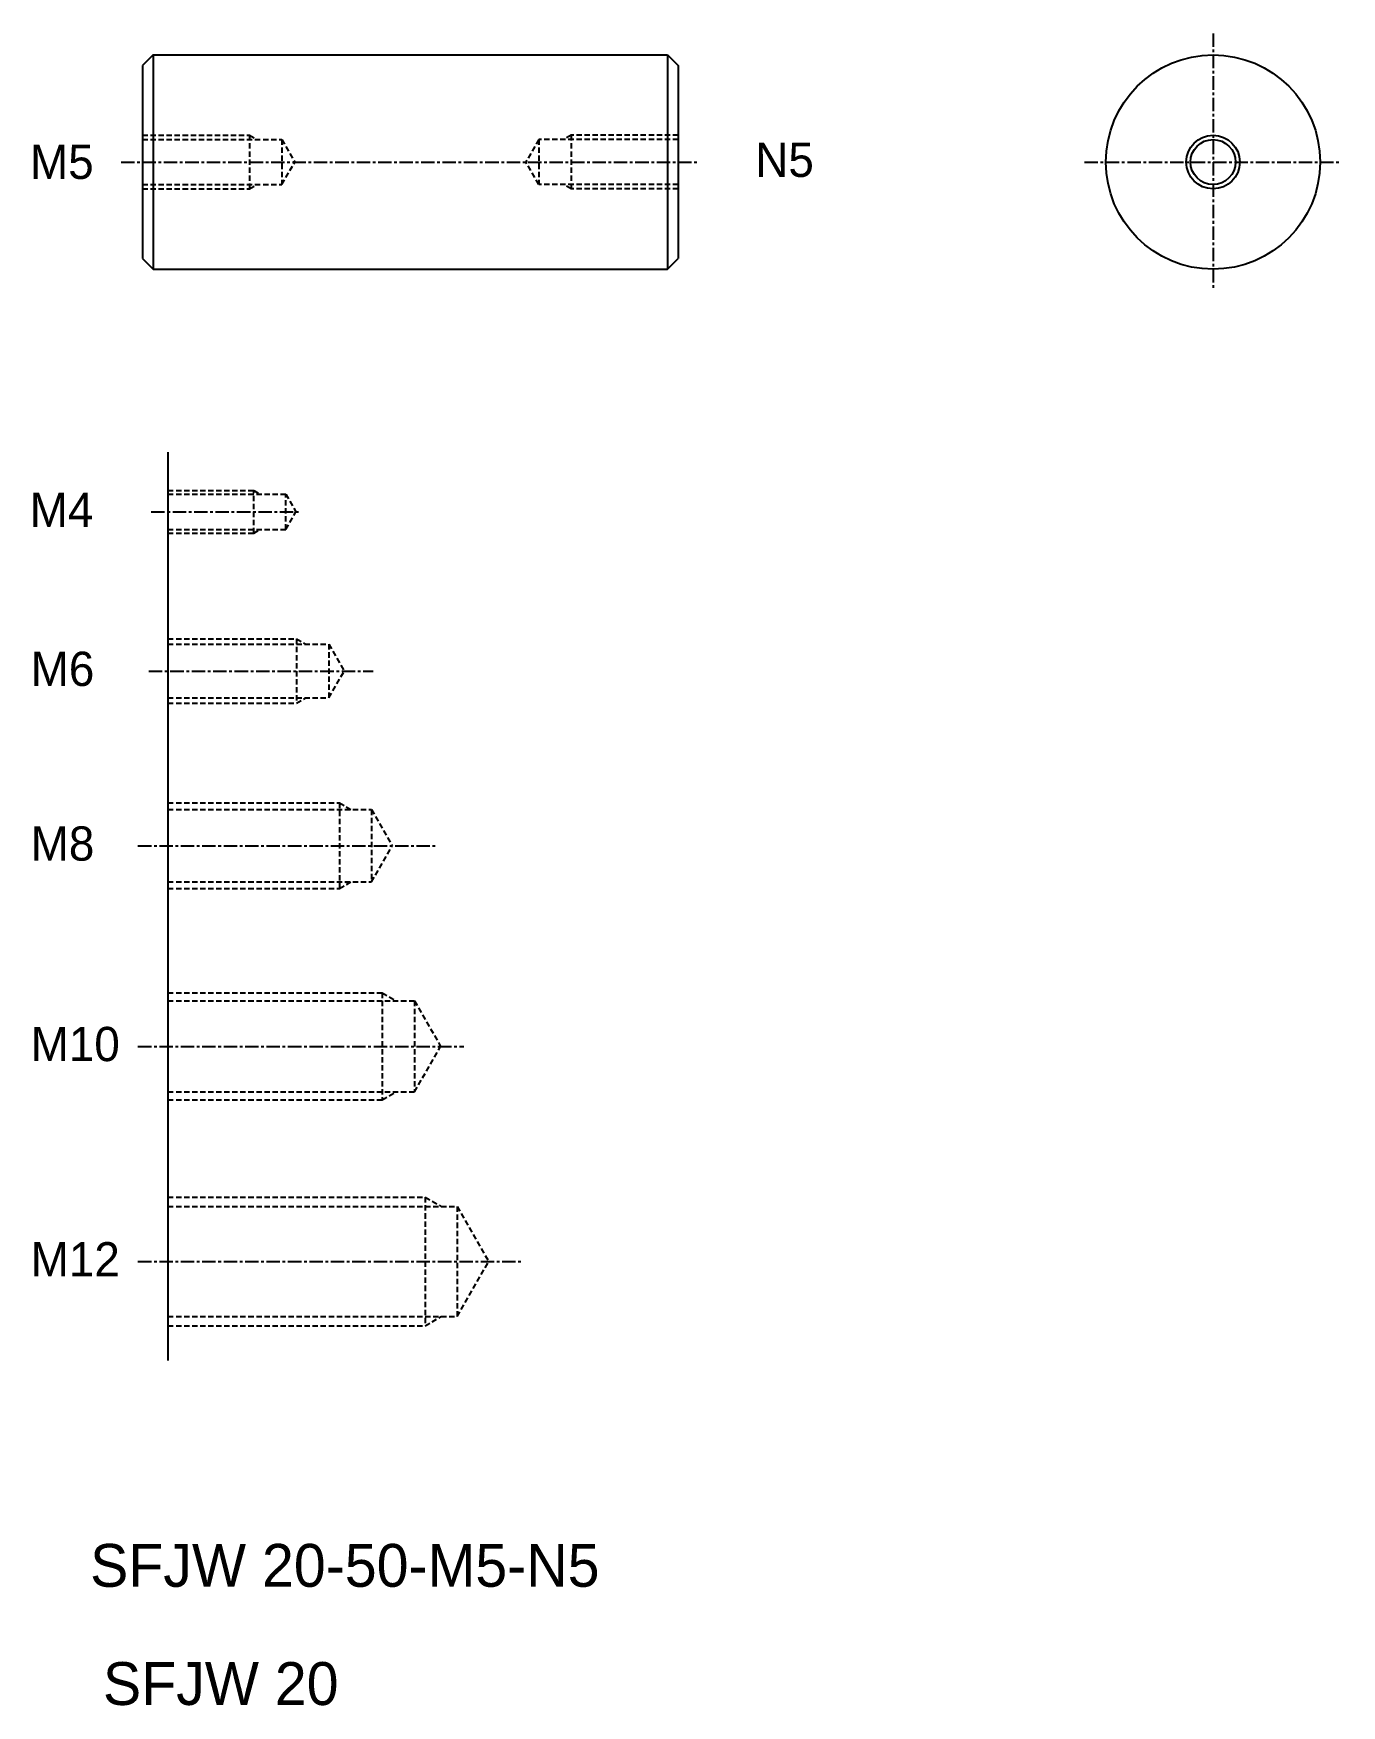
# Model space of a CAD drawing. Extents: x 69 to 192, y 74 to 230.
import ezdxf

# ---------------------------------------------------------------- set-up
doc = ezdxf.new("R2010")
doc.units = 0
doc.linetypes.add('CENTER', pattern=[2, 1.25, -0.25, 0.25, -0.25])
doc.linetypes.add('DASHED', pattern=[0.75, 0.5, -0.25])
doc.layers.get('0').update_dxf_attribs({"linetype": 'CONTINUOUS'})
doc.layers.add('CENTER', color=1, linetype='CENTER')

msp = doc.modelspace()

# ---------------------------------------------------------------- linework, layer by layer
at = {"color": 7, "linetype": 'CONTINUOUS'}
for p, q in [((80.59, 228.16), (79.59, 227.16)), ((80.59, 228.16), (128.59, 228.16)), ((80.59, 228.16), (80.59, 208.16)), ((128.59, 228.16), (128.59, 208.16)), ((128.59, 228.16), (129.59, 227.16)), ((79.59, 227.16), (79.59, 209.16)), ((129.59, 227.16), (129.59, 209.16)), ((79.59, 209.16), (80.59, 208.16)), ((128.59, 208.16), (129.59, 209.16)), ((80.59, 208.16), (128.59, 208.16)), ((81.97, 191.09), (81.97, 106.34))]:
    msp.add_line(p, q, dxfattribs=at)
at = {"color": 3, "linetype": 'DASHED'}
for p, q in [((79.59, 220.66), (89.59, 220.66)), ((79.59, 220.26), (92.59, 220.26)), ((89.59, 220.66), (90.2, 220.31)), ((89.59, 220.66), (89.59, 215.66)), ((92.59, 220.26), (92.59, 216.06)), ((92.59, 220.26), (93.81, 218.16)), ((116.59, 220.26), (115.38, 218.16)), ((129.59, 220.26), (116.59, 220.26)), ((116.59, 220.26), (116.59, 216.06)), ((119.59, 220.66), (118.99, 220.31)), ((129.59, 220.66), (119.59, 220.66)), ((119.59, 220.66), (119.59, 215.66)), ((92.59, 216.06), (93.81, 218.16)), ((116.59, 216.06), (115.38, 218.16)), ((79.59, 216.06), (92.59, 216.06)), ((79.59, 215.66), (89.59, 215.66)), ((89.59, 215.66), (90.2, 216.01)), ((129.59, 216.06), (116.59, 216.06)), ((119.59, 215.66), (118.99, 216.01)), ((129.59, 215.66), (119.59, 215.66)), ((81.97, 187.52), (89.97, 187.52)), ((89.97, 187.52), (90.57, 187.17)), ((89.97, 183.52), (89.97, 187.52)), ((81.97, 187.17), (92.97, 187.17)), ((92.97, 187.17), (93.92, 185.52)), ((92.97, 183.87), (92.97, 187.17)), ((92.97, 183.87), (93.92, 185.52)), ((81.97, 183.87), (92.97, 183.87)), ((81.97, 183.52), (89.97, 183.52)), ((89.97, 183.52), (90.57, 183.87)), ((81.97, 173.66), (93.97, 173.66)), ((93.97, 173.66), (94.83, 173.16)), ((93.97, 173.66), (93.97, 167.66)), ((81.97, 173.16), (96.97, 173.16)), ((96.97, 173.16), (96.97, 168.16)), ((96.97, 173.16), (98.41, 170.66)), ((96.97, 168.16), (98.41, 170.66)), ((81.97, 168.16), (96.97, 168.16)), ((81.97, 167.66), (93.97, 167.66)), ((93.97, 167.66), (94.83, 168.16)), ((81.97, 158.36), (97.97, 158.36)), ((81.97, 157.73), (100.97, 157.73)), ((97.97, 158.36), (97.97, 150.36)), ((97.97, 158.36), (99.05, 157.73)), ((100.97, 157.73), (102.91, 154.36)), ((100.97, 157.73), (100.97, 150.98)), ((100.97, 150.98), (102.91, 154.36)), ((81.97, 150.98), (100.97, 150.98)), ((81.97, 150.36), (97.97, 150.36)), ((91.47, 150.98), (91.47, 150.98)), ((97.97, 150.36), (99.05, 150.98)), ((81.97, 140.64), (101.97, 140.64)), ((101.97, 140.64), (101.97, 130.64)), ((101.97, 140.64), (103.26, 139.89)), ((81.97, 139.89), (104.97, 139.89)), ((104.97, 139.89), (107.42, 135.64)), ((104.97, 139.89), (104.97, 131.39)), ((104.97, 131.39), (107.42, 135.64)), ((81.97, 131.39), (104.97, 131.39)), ((101.97, 130.64), (103.26, 131.39)), ((81.97, 130.64), (101.97, 130.64)), ((81.97, 121.56), (105.97, 121.56)), ((81.97, 120.69), (108.97, 120.69)), ((105.97, 121.56), (105.97, 109.56)), ((105.97, 121.56), (107.48, 120.69)), ((108.97, 120.69), (111.92, 115.56)), ((108.97, 120.69), (108.97, 110.44)), ((108.97, 110.44), (111.92, 115.56)), ((81.97, 110.44), (108.97, 110.44)), ((81.97, 109.56), (105.97, 109.56)), ((105.97, 109.56), (107.48, 110.44))]:
    msp.add_line(p, q, dxfattribs=at)
msp.add_line((86.72, 150.98), (86.72, 150.98))
at = {"color": 7, "linetype": 'CONTINUOUS'}
for radius in [10, 2.5]:
    msp.add_circle((179.52, 218.16), radius, dxfattribs=at)
at = {"color": 3, "linetype": 'CONTINUOUS'}
msp.add_circle((179.52, 218.16), 2.1, dxfattribs=at)
at = {"layer": 'CENTER', "color": 1, "linetype": 'CENTER'}
for p, q in [((179.52, 230.16), (179.52, 206.16)), ((77.59, 218.16), (131.59, 218.16)), ((167.52, 218.16), (191.52, 218.16)), ((80.41, 185.52), (94.36, 185.52)), ((80.19, 170.66), (101.11, 170.66)), ((79.17, 154.36), (107.08, 154.36)), ((79.17, 135.64), (109.59, 135.64)), ((79.17, 115.56), (114.92, 115.56))]:
    msp.add_line(p, q, dxfattribs=at)

# ---------------------------------------------------------------- texts
for s, height, p in [('M5', 3.2, (69.09, 216.58)), ('N5', 3.2, (136.79, 216.77)), ('M4', 3.2, (69.06, 184.11)), ('M6', 3.2, (69.15, 169.27)), ('M8', 3.2, (69.15, 152.97)), ('M10', 3.2, (69.15, 134.26)), ('M12', 3.2, (69.15, 114.17)), ('SFJW 20-50-M5-N5', 4, (74.7, 85.21)), ('SFJW 20', 4, (75.9, 74.18))]:
    msp.add_text(s, height=height).set_placement(p)

doc.saveas('drawing.dxf')
